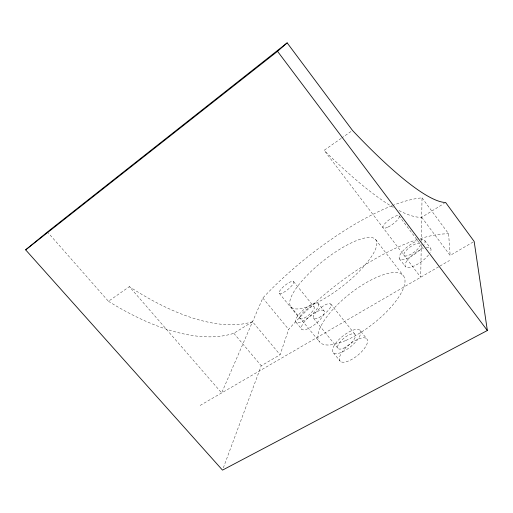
<?xml version="1.0" encoding="UTF-8"?>
<svg xmlns="http://www.w3.org/2000/svg" width="513" height="513" viewBox="0 0 513 513"><rect width="100%" height="100%" fill="white"/><g stroke="black" fill="none" stroke-linecap="round" stroke-linejoin="round"><path stroke-width="0.38" stroke-dasharray="2.56 1.92" d="M421.263 244.457L420.724 277.232L324.126 150.309L340.901 138.568M421.314 241.264L422.032 197.858A139.132 42.945 -38.5 0 0 392.605 205.489M223.328 467.869L261.252 365.756L280.098 354.752L288.659 329.391A137.247 51.153 -38.5 0 1 417.351 239.513M391.881 205.777A139.132 42.945 -38.5 0 0 262.823 298.027L221.654 392.92L129.379 286.645L108.448 301.298L47.42 231.979M341.543 138.119L351.867 130.892M108.448 301.298A246.753 113.835 48.7 0 0 233.819 333.29L252.543 321.734L280.098 354.752M399.011 210.529A280.104 56.27 53.1 0 0 421.712 217.281L444.309 203.328M421.712 217.281L450.138 255.455L473.467 241.828M200.128 405.437L439.256 266.459M439.942 266.061L449.555 260.476M233.819 333.29L261.252 365.756M262.823 298.027L288.659 329.391M295.975 322.183L301.83 329.327M290.743 306.62L319.407 341.735M279.239 293.269L299.9 318.579M333.341 352.79L340.266 361.287M313.52 318.246L337.99 348.404M293.59 281.528L314.097 306.915M318.368 303.773A14.511 4.553 -39.5 0 1 303.452 320.747A14.511 4.553 -39.5 0 1 299.316 313.95A14.511 4.553 -39.5 0 1 318.368 303.773L324.152 310.955A14.473 4.72 -39.5 0 1 309.377 328.012A14.473 4.72 -39.5 0 1 305.055 320.984A14.473 4.72 -39.5 0 1 324.152 310.955M330.757 304.062L355.002 334.335M360.184 330.584A17.436 6.586 -39.2 0 1 343.139 351.585A17.436 6.586 -39.2 0 1 336.451 342.312A17.436 6.586 -39.2 0 1 360.184 330.584L367.007 339.131A17.378 6.823 -39.3 0 1 350.155 360.241A17.378 6.823 -39.3 0 1 343.21 350.655A17.378 6.823 -39.3 0 1 367.007 339.131M375.625 239.571L403.263 275.603M399.403 258.725L405.347 266.504M398.973 215.826L420.147 243.976A9.888 3.27 -36 0 1 409.284 255.032A9.888 3.27 -36 0 1 406.732 249.882A9.888 3.27 -36 0 1 420.147 243.976M424.7 240.43L430.606 248.298M422.032 197.858L448.618 233.806L450.138 255.455M426.271 247.58A15.57 5.361 -35.9 0 1 430.138 252.576M428.541 254.967A15.57 5.361 -35.9 0 1 411.067 267.1A15.57 5.361 -35.9 0 1 406.636 261.252A15.57 5.361 -35.9 0 1 423.546 248.375M420.429 239.808A15.614 5.168 -36 0 1 423.443 245.772M422.545 246.99A15.614 5.168 -36 0 1 405.052 259.2A15.614 5.168 -36 0 1 400.781 253.563A15.614 5.168 -36 0 1 417.723 240.629M420.256 238.596A137.247 51.153 -38.5 0 1 448.618 233.806M393.285 207.361A280.104 56.27 53.1 0 1 324.126 150.309M252.543 321.734A249.978 108.891 49.3 0 1 129.379 286.645M345.897 340.433A53.403 18.975 -38.2 0 0 404.475 277.7A53.403 18.975 -38.2 0 0 333.957 308.294A53.403 18.975 -38.2 0 0 345.897 340.433M315.95 303.177A54.089 15.903 -38.3 0 0 376.606 241.36A54.089 15.903 -38.3 0 0 307.313 275.135A54.089 15.903 -38.3 0 0 315.95 303.177M388.052 227.06A9.984 2.841 -36.4 0 0 399.185 216.108A9.984 2.841 -36.4 0 0 385.956 222.501A9.984 2.841 -36.4 0 0 388.052 227.06M283.433 292.474A9.272 2.501 -39.3 0 0 293.737 281.81A9.272 2.501 -39.3 0 0 282.118 287.992A9.272 2.501 -39.3 0 0 283.433 292.474M304.26 318.041A9.189 2.886 -39.5 0 0 314.277 307.229A9.189 2.886 -39.5 0 0 302.516 313.052A9.189 2.886 -39.5 0 0 304.26 318.041M319.035 317.566A11.164 3.629 -39.1 0 0 331.007 304.44A11.164 3.629 -39.1 0 0 316.476 311.571A11.164 3.629 -39.1 0 0 319.035 317.566M343.736 348.096A11.042 4.168 -39.2 0 0 355.297 334.765A11.042 4.168 -39.2 0 0 340.581 341.382A11.042 4.168 -39.2 0 0 343.736 348.096"/><path stroke-width="0.77" d="M25.65 249.857L277.533 51.326L287.165 42.874L352.508 130.443A284.503 47.677 53.6 0 0 445.637 202.507L474.153 241.431L487.35 330.507L222.495 470.126L25.65 249.857L47.42 231.979L287.165 42.874M277.533 51.326L487.35 330.507"/></g></svg>
